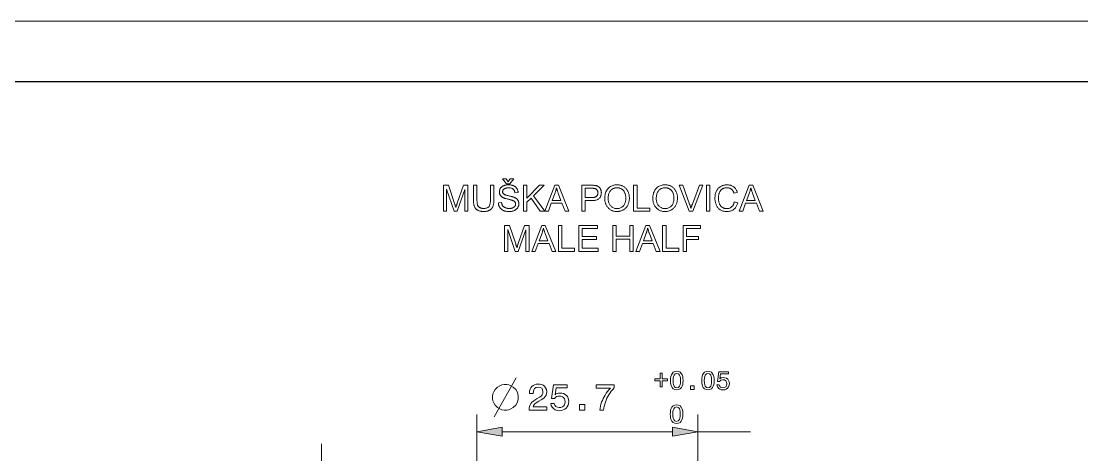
# Model space of a CAD drawing. Extents: x 0 to 594, y 0 to 521.
# Drawn here: x 63 to 186.3, y 369.5 to 419.9 of the extents above; entities that cross this region are included whole.
import ezdxf

# ---------------------------------------------------------------- set-up
doc = ezdxf.new("R2010")
doc.units = 0

msp = doc.modelspace()

# ---------------------------------------------------------------- linework, layer by layer
at = {"color": 7, "lineweight": 13}
msp.add_line((593.82, 419.91), (0, 419.91), dxfattribs=at)
at = {"color": 7, "lineweight": 30}
msp.add_line((586.75, 412.85), (28.28, 412.85), dxfattribs=at)
at = {"color": 7, "lineweight": 13, "ltscale": 0.229788}
for p, q in [((115.92, 365), (115.92, 374.19)), ((141.62, 365), (141.62, 374.19))]:
    msp.add_line(p, q, dxfattribs=at)
at = {"color": 7, "lineweight": 13, "ltscale": 0.494779}
msp.add_line((118.87, 372.19), (138.66, 372.19), dxfattribs=at)
at = {"color": 7, "lineweight": 13, "ltscale": 0.153469}
msp.add_line((141.62, 372.19), (147.76, 372.19), dxfattribs=at)
at = {"color": 7, "lineweight": 13, "ltscale": 0.051139}
msp.add_line((97.88, 368.75), (97.88, 370.8), dxfattribs=at)
at = {"color": 7, "lineweight": 13}
for points in [[(112.04, 397.84), (112.04, 400.84), (112.63, 400.84), (113.34, 398.72), (113.36, 398.66), (113.38, 398.61), (113.4, 398.56), (113.41, 398.51), (113.43, 398.46), (113.44, 398.42), (113.46, 398.38), (113.47, 398.34), (113.48, 398.31), (113.49, 398.28), (113.5, 398.31), (113.51, 398.35), (113.52, 398.39), (113.54, 398.43), (113.55, 398.48), (113.57, 398.53), (113.59, 398.58), (113.61, 398.64), (113.63, 398.69), (113.65, 398.76), (114.37, 400.84), (114.9, 400.84), (114.9, 397.84), (114.52, 397.84), (114.52, 400.35), (113.64, 397.84), (113.29, 397.84), (112.42, 400.4), (112.42, 397.84)], [(117.51, 400.84), (117.91, 400.84), (117.91, 399.11), (117.9, 399.02), (117.9, 398.94), (117.9, 398.86), (117.89, 398.78), (117.88, 398.7), (117.87, 398.63), (117.86, 398.57), (117.84, 398.51), (117.82, 398.45), (117.8, 398.39), (117.78, 398.34), (117.76, 398.29), (117.73, 398.24), (117.69, 398.2), (117.66, 398.15), (117.62, 398.11), (117.58, 398.07), (117.53, 398.03), (117.49, 397.99), (117.43, 397.96), (117.38, 397.93), (117.32, 397.9), (117.26, 397.87), (117.19, 397.85), (117.12, 397.83), (117.05, 397.82), (116.98, 397.81), (116.9, 397.8), (116.82, 397.79), (116.73, 397.79), (116.65, 397.79), (116.57, 397.8), (116.49, 397.81), (116.42, 397.82), (116.35, 397.83), (116.28, 397.85), (116.22, 397.86), (116.16, 397.89), (116.1, 397.91), (116.04, 397.94), (115.99, 397.97), (115.94, 398), (115.9, 398.04), (115.85, 398.08), (115.81, 398.12), (115.78, 398.16), (115.74, 398.21), (115.71, 398.25), (115.68, 398.3), (115.66, 398.36), (115.64, 398.42), (115.62, 398.48), (115.6, 398.54), (115.59, 398.61), (115.57, 398.68), (115.56, 398.76), (115.56, 398.84), (115.55, 398.93), (115.55, 399.02), (115.55, 399.11), (115.55, 400.84), (115.94, 400.84), (115.94, 399.11), (115.94, 399.04), (115.95, 398.96), (115.95, 398.9), (115.95, 398.83), (115.96, 398.77), (115.97, 398.72), (115.98, 398.67), (115.99, 398.62), (116, 398.58), (116.02, 398.54), (116.03, 398.5), (116.05, 398.47), (116.07, 398.43), (116.09, 398.4), (116.11, 398.37), (116.14, 398.34), (116.17, 398.32), (116.2, 398.29), (116.23, 398.27), (116.27, 398.25), (116.3, 398.23), (116.34, 398.22), (116.38, 398.2), (116.42, 398.19), (116.46, 398.18), (116.51, 398.17), (116.55, 398.16), (116.6, 398.15), (116.65, 398.15), (116.7, 398.15), (116.78, 398.15), (116.86, 398.16), (116.94, 398.17), (117.01, 398.18), (117.07, 398.2), (117.13, 398.22), (117.19, 398.25), (117.24, 398.28), (117.28, 398.31), (117.32, 398.35), (117.36, 398.39), (117.39, 398.44), (117.42, 398.5), (117.44, 398.57), (117.46, 398.64), (117.48, 398.72), (117.49, 398.81), (117.5, 398.9), (117.51, 399), (117.51, 399.11)], [(118.43, 398.81), (118.81, 398.84), (118.81, 398.8), (118.82, 398.75), (118.83, 398.71), (118.84, 398.67), (118.85, 398.64), (118.86, 398.6), (118.88, 398.56), (118.89, 398.53), (118.91, 398.5), (118.93, 398.47), (118.95, 398.44), (118.97, 398.42), (119, 398.39), (119.02, 398.36), (119.05, 398.34), (119.08, 398.32), (119.12, 398.3), (119.15, 398.28), (119.19, 398.26), (119.23, 398.24), (119.27, 398.22), (119.32, 398.21), (119.36, 398.19), (119.4, 398.18), (119.45, 398.17), (119.5, 398.16), (119.54, 398.16), (119.59, 398.15), (119.64, 398.15), (119.69, 398.15), (119.74, 398.15), (119.78, 398.15), (119.82, 398.15), (119.87, 398.16), (119.91, 398.17), (119.95, 398.17), (119.98, 398.18), (120.02, 398.19), (120.06, 398.2), (120.09, 398.22), (120.13, 398.23), (120.16, 398.25), (120.19, 398.26), (120.22, 398.28), (120.24, 398.3), (120.27, 398.32), (120.29, 398.34), (120.31, 398.36), (120.33, 398.38), (120.35, 398.4), (120.37, 398.43), (120.38, 398.45), (120.4, 398.47), (120.41, 398.5), (120.42, 398.52), (120.42, 398.55), (120.43, 398.58), (120.43, 398.6), (120.44, 398.63), (120.44, 398.66), (120.44, 398.69), (120.43, 398.71), (120.43, 398.74), (120.42, 398.77), (120.42, 398.79), (120.41, 398.81), (120.4, 398.84), (120.38, 398.86), (120.37, 398.88), (120.35, 398.9), (120.34, 398.93), (120.32, 398.95), (120.3, 398.97), (120.27, 398.98), (120.25, 399), (120.22, 399.02), (120.19, 399.04), (120.16, 399.05), (120.12, 399.07), (120.08, 399.08), (120.06, 399.09), (120.02, 399.1), (119.99, 399.11), (119.94, 399.13), (119.89, 399.14), (119.83, 399.16), (119.77, 399.17), (119.7, 399.19), (119.63, 399.21), (119.55, 399.23), (119.47, 399.25), (119.4, 399.27), (119.32, 399.29), (119.26, 399.31), (119.2, 399.32), (119.14, 399.34), (119.09, 399.36), (119.05, 399.38), (119.01, 399.4), (118.97, 399.42), (118.93, 399.44), (118.89, 399.46), (118.85, 399.49), (118.82, 399.51), (118.78, 399.54), (118.75, 399.57), (118.72, 399.6), (118.7, 399.63), (118.67, 399.66), (118.65, 399.69), (118.63, 399.73), (118.61, 399.76), (118.6, 399.8), (118.58, 399.83), (118.57, 399.87), (118.56, 399.91), (118.56, 399.95), (118.55, 399.99), (118.55, 400.03), (118.55, 400.07), (118.55, 400.11), (118.55, 400.16), (118.56, 400.2), (118.57, 400.25), (118.58, 400.29), (118.59, 400.33), (118.61, 400.37), (118.63, 400.41), (118.65, 400.45), (118.67, 400.49), (118.7, 400.53), (118.73, 400.57), (118.76, 400.6), (118.8, 400.64), (118.83, 400.67), (118.87, 400.7), (118.91, 400.72), (118.96, 400.75), (119, 400.77), (119.05, 400.79), (119.1, 400.81), (119.15, 400.83), (119.2, 400.84), (119.26, 400.86), (119.31, 400.87), (119.37, 400.88), (119.43, 400.89), (119.48, 400.89), (119.54, 400.89), (119.6, 400.9), (119.67, 400.89), (119.73, 400.89), (119.79, 400.89), (119.86, 400.88), (119.92, 400.87), (119.97, 400.86), (120.03, 400.84), (120.09, 400.83), (120.14, 400.81), (120.19, 400.79), (120.24, 400.77), (120.29, 400.74), (120.33, 400.71), (120.38, 400.69), (120.42, 400.65), (120.45, 400.62), (120.49, 400.59), (120.52, 400.55), (120.55, 400.51), (120.58, 400.47), (120.61, 400.43), (120.63, 400.39), (120.65, 400.34), (120.67, 400.3), (120.69, 400.25), (120.7, 400.2), (120.71, 400.15), (120.72, 400.1), (120.73, 400.05), (120.73, 400), (120.35, 399.97), (120.34, 400.03), (120.33, 400.08), (120.32, 400.13), (120.3, 400.18), (120.28, 400.22), (120.26, 400.26), (120.23, 400.3), (120.21, 400.34), (120.17, 400.37), (120.14, 400.4), (120.1, 400.43), (120.06, 400.45), (120.02, 400.47), (119.97, 400.49), (119.92, 400.51), (119.87, 400.52), (119.81, 400.53), (119.75, 400.54), (119.69, 400.54), (119.62, 400.55), (119.55, 400.54), (119.48, 400.54), (119.42, 400.53), (119.36, 400.52), (119.31, 400.51), (119.26, 400.5), (119.21, 400.48), (119.17, 400.46), (119.13, 400.44), (119.09, 400.41), (119.06, 400.39), (119.03, 400.36), (119.01, 400.33), (118.99, 400.3), (118.97, 400.27), (118.95, 400.24), (118.94, 400.2), (118.94, 400.17), (118.93, 400.13), (118.93, 400.09), (118.93, 400.06), (118.93, 400.03), (118.94, 400), (118.95, 399.97), (118.96, 399.95), (118.97, 399.92), (118.99, 399.9), (119, 399.87), (119.02, 399.85), (119.05, 399.83), (119.07, 399.81), (119.11, 399.79), (119.15, 399.77), (119.2, 399.74), (119.25, 399.72), (119.32, 399.7), (119.39, 399.68), (119.46, 399.66), (119.55, 399.64), (119.64, 399.62), (119.74, 399.59), (119.83, 399.57), (119.91, 399.55), (119.98, 399.53), (120.05, 399.51), (120.12, 399.49), (120.17, 399.48), (120.22, 399.46), (120.27, 399.44), (120.31, 399.42), (120.36, 399.4), (120.41, 399.37), (120.45, 399.35), (120.5, 399.32), (120.54, 399.29), (120.57, 399.26), (120.61, 399.22), (120.64, 399.19), (120.67, 399.15), (120.69, 399.12), (120.72, 399.08), (120.74, 399.04), (120.76, 399), (120.77, 398.96), (120.79, 398.92), (120.8, 398.88), (120.81, 398.83), (120.81, 398.79), (120.82, 398.74), (120.82, 398.69), (120.82, 398.64), (120.81, 398.6), (120.81, 398.55), (120.8, 398.5), (120.79, 398.46), (120.77, 398.41), (120.75, 398.37), (120.73, 398.33), (120.71, 398.28), (120.68, 398.24), (120.65, 398.2), (120.62, 398.16), (120.59, 398.12), (120.55, 398.09), (120.52, 398.05), (120.47, 398.02), (120.43, 397.99), (120.39, 397.96), (120.34, 397.93), (120.29, 397.91), (120.24, 397.89), (120.18, 397.87), (120.13, 397.85), (120.07, 397.84), (120.02, 397.82), (119.96, 397.81), (119.9, 397.8), (119.84, 397.8), (119.77, 397.79), (119.71, 397.79), (119.63, 397.79), (119.55, 397.8), (119.48, 397.8), (119.41, 397.81), (119.34, 397.82), (119.27, 397.84), (119.2, 397.85), (119.14, 397.87), (119.08, 397.89), (119.03, 397.91), (118.97, 397.94), (118.92, 397.96), (118.87, 397.99), (118.83, 398.03), (118.78, 398.06), (118.74, 398.1), (118.7, 398.14), (118.66, 398.18), (118.63, 398.22), (118.6, 398.27), (118.57, 398.32), (118.54, 398.37), (118.52, 398.42), (118.49, 398.47), (118.48, 398.52), (118.46, 398.58), (118.45, 398.63), (118.44, 398.69), (118.43, 398.75)], [(119.58, 401.24), (119.81, 401.59), (120.23, 401.59), (119.77, 401.02), (119.37, 401.02), (118.93, 401.59), (119.35, 401.59)], [(121.35, 397.84), (121.35, 400.84), (121.74, 400.84), (121.74, 399.36), (123.23, 400.84), (123.77, 400.84), (122.51, 399.63), (123.83, 397.84), (123.3, 397.84), (122.23, 399.36), (121.74, 398.88), (121.74, 397.84)], [(123.83, 397.84), (124.98, 400.84), (125.41, 400.84), (126.64, 397.84), (126.18, 397.84), (125.83, 398.75), (124.58, 398.75), (124.25, 397.84)], [(128.12, 397.84), (128.12, 400.84), (129.25, 400.84), (129.31, 400.84), (129.36, 400.84), (129.41, 400.84), (129.46, 400.84), (129.51, 400.84), (129.56, 400.83), (129.6, 400.83), (129.64, 400.83), (129.67, 400.82), (129.7, 400.82), (129.75, 400.81), (129.79, 400.8), (129.83, 400.79), (129.87, 400.78), (129.91, 400.76), (129.94, 400.75), (129.98, 400.73), (130.01, 400.71), (130.04, 400.7), (130.08, 400.68), (130.1, 400.65), (130.13, 400.63), (130.16, 400.61), (130.19, 400.58), (130.21, 400.55), (130.23, 400.52), (130.26, 400.49), (130.28, 400.46), (130.3, 400.42), (130.32, 400.39), (130.33, 400.35), (130.35, 400.31), (130.36, 400.27), (130.37, 400.23), (130.38, 400.19), (130.39, 400.15), (130.4, 400.11), (130.4, 400.06), (130.41, 400.02), (130.41, 399.98), (130.4, 399.9), (130.4, 399.83), (130.38, 399.76), (130.37, 399.69), (130.35, 399.62), (130.32, 399.56), (130.29, 399.5), (130.25, 399.44), (130.21, 399.38), (130.16, 399.33), (130.11, 399.28), (130.05, 399.23), (129.98, 399.19), (129.91, 399.16), (129.82, 399.13), (129.73, 399.11), (129.63, 399.09), (129.52, 399.07), (129.41, 399.07), (129.28, 399.06), (128.51, 399.06), (128.51, 397.84)], [(130.79, 399.31), (130.8, 399.45), (130.81, 399.59), (130.83, 399.72), (130.86, 399.85), (130.89, 399.97), (130.94, 400.08), (130.99, 400.19), (131.05, 400.29), (131.12, 400.39), (131.19, 400.47), (131.28, 400.55), (131.36, 400.63), (131.45, 400.69), (131.55, 400.74), (131.65, 400.79), (131.76, 400.83), (131.87, 400.86), (131.98, 400.88), (132.1, 400.89), (132.23, 400.9), (132.31, 400.9), (132.39, 400.89), (132.47, 400.88), (132.55, 400.87), (132.62, 400.85), (132.7, 400.83), (132.77, 400.8), (132.84, 400.77), (132.91, 400.74), (132.98, 400.7), (133.04, 400.66), (133.1, 400.61), (133.16, 400.57), (133.22, 400.51), (133.27, 400.46), (133.32, 400.4), (133.37, 400.34), (133.41, 400.28), (133.45, 400.21), (133.49, 400.15), (133.52, 400.07), (133.55, 400), (133.57, 399.92), (133.6, 399.85), (133.62, 399.77), (133.63, 399.68), (133.64, 399.6), (133.65, 399.52), (133.66, 399.43), (133.66, 399.34), (133.66, 399.25), (133.65, 399.16), (133.64, 399.07), (133.63, 398.99), (133.61, 398.91), (133.59, 398.83), (133.57, 398.75), (133.54, 398.67), (133.51, 398.6), (133.48, 398.52), (133.44, 398.45), (133.4, 398.39), (133.35, 398.32), (133.3, 398.26), (133.25, 398.21), (133.2, 398.15), (133.14, 398.1), (133.08, 398.06), (133.02, 398.02), (132.95, 397.98), (132.89, 397.94), (132.82, 397.91), (132.75, 397.88), (132.68, 397.86), (132.6, 397.84), (132.53, 397.82), (132.46, 397.81), (132.38, 397.8), (132.3, 397.79), (132.23, 397.79), (132.14, 397.79), (132.06, 397.8), (131.98, 397.81), (131.9, 397.83), (131.82, 397.84), (131.75, 397.87), (131.68, 397.89), (131.61, 397.92), (131.54, 397.96), (131.47, 398), (131.4, 398.04), (131.34, 398.09), (131.28, 398.13), (131.23, 398.18), (131.18, 398.24), (131.13, 398.3), (131.08, 398.36), (131.04, 398.42), (131, 398.49), (130.96, 398.56), (130.93, 398.63), (130.9, 398.7), (130.88, 398.77), (130.85, 398.85), (130.83, 398.92), (130.82, 399), (130.81, 399.07), (130.8, 399.15), (130.79, 399.23)], [(134.16, 397.84), (134.16, 400.84), (134.55, 400.84), (134.55, 398.2), (136.03, 398.2), (136.03, 397.84)], [(136.38, 399.31), (136.39, 399.45), (136.4, 399.59), (136.42, 399.72), (136.45, 399.85), (136.48, 399.97), (136.53, 400.08), (136.58, 400.19), (136.64, 400.29), (136.71, 400.39), (136.78, 400.47), (136.87, 400.55), (136.95, 400.63), (137.04, 400.69), (137.14, 400.74), (137.24, 400.79), (137.35, 400.83), (137.46, 400.86), (137.57, 400.88), (137.69, 400.89), (137.82, 400.9), (137.9, 400.9), (137.98, 400.89), (138.06, 400.88), (138.14, 400.87), (138.21, 400.85), (138.29, 400.83), (138.36, 400.8), (138.43, 400.77), (138.5, 400.74), (138.57, 400.7), (138.63, 400.66), (138.69, 400.61), (138.75, 400.57), (138.81, 400.51), (138.86, 400.46), (138.91, 400.4), (138.96, 400.34), (139, 400.28), (139.04, 400.21), (139.08, 400.15), (139.11, 400.07), (139.14, 400), (139.17, 399.92), (139.19, 399.85), (139.21, 399.77), (139.22, 399.68), (139.24, 399.6), (139.24, 399.52), (139.25, 399.43), (139.25, 399.34), (139.25, 399.25), (139.24, 399.16), (139.23, 399.07), (139.22, 398.99), (139.21, 398.91), (139.18, 398.83), (139.16, 398.75), (139.13, 398.67), (139.1, 398.6), (139.07, 398.52), (139.03, 398.45), (138.99, 398.39), (138.94, 398.32), (138.9, 398.26), (138.84, 398.21), (138.79, 398.15), (138.73, 398.1), (138.67, 398.06), (138.61, 398.02), (138.55, 397.98), (138.48, 397.94), (138.41, 397.91), (138.34, 397.88), (138.27, 397.86), (138.19, 397.84), (138.12, 397.82), (138.05, 397.81), (137.97, 397.8), (137.89, 397.79), (137.82, 397.79), (137.73, 397.79), (137.65, 397.8), (137.57, 397.81), (137.49, 397.83), (137.42, 397.84), (137.34, 397.87), (137.27, 397.89), (137.2, 397.92), (137.13, 397.96), (137.06, 398), (136.99, 398.04), (136.93, 398.09), (136.87, 398.13), (136.82, 398.18), (136.77, 398.24), (136.72, 398.3), (136.67, 398.36), (136.63, 398.42), (136.59, 398.49), (136.55, 398.56), (136.52, 398.63), (136.49, 398.7), (136.47, 398.77), (136.44, 398.85), (136.43, 398.92), (136.41, 399), (136.4, 399.07), (136.39, 399.15), (136.38, 399.23)], [(140.62, 397.84), (139.46, 400.84), (139.89, 400.84), (140.67, 398.66), (140.69, 398.61), (140.7, 398.56), (140.72, 398.51), (140.74, 398.46), (140.75, 398.41), (140.77, 398.36), (140.78, 398.31), (140.8, 398.27), (140.81, 398.22), (140.82, 398.17), (140.84, 398.22), (140.85, 398.27), (140.87, 398.32), (140.88, 398.37), (140.9, 398.42), (140.92, 398.47), (140.93, 398.52), (140.95, 398.57), (140.97, 398.62), (140.99, 398.66), (141.8, 400.84), (142.2, 400.84), (141.03, 397.84)], [(142.63, 397.84), (142.63, 400.84), (143.02, 400.84), (143.02, 397.84)], [(145.86, 398.9), (146.26, 398.8), (146.23, 398.7), (146.2, 398.61), (146.17, 398.52), (146.13, 398.44), (146.09, 398.36), (146.04, 398.29), (145.99, 398.22), (145.93, 398.16), (145.87, 398.1), (145.81, 398.05), (145.74, 398), (145.68, 397.96), (145.6, 397.92), (145.53, 397.89), (145.45, 397.86), (145.37, 397.83), (145.29, 397.82), (145.2, 397.8), (145.11, 397.8), (145.02, 397.79), (144.92, 397.79), (144.83, 397.8), (144.74, 397.81), (144.66, 397.82), (144.58, 397.84), (144.5, 397.86), (144.43, 397.89), (144.36, 397.92), (144.29, 397.95), (144.23, 397.99), (144.17, 398.03), (144.11, 398.08), (144.06, 398.12), (144.01, 398.18), (143.96, 398.23), (143.92, 398.29), (143.87, 398.35), (143.84, 398.42), (143.8, 398.49), (143.77, 398.56), (143.74, 398.64), (143.71, 398.71), (143.69, 398.79), (143.66, 398.87), (143.65, 398.95), (143.63, 399.03), (143.62, 399.11), (143.61, 399.2), (143.61, 399.28), (143.61, 399.37), (143.61, 399.46), (143.62, 399.55), (143.62, 399.64), (143.64, 399.72), (143.65, 399.81), (143.67, 399.89), (143.7, 399.96), (143.72, 400.04), (143.75, 400.11), (143.79, 400.18), (143.82, 400.25), (143.86, 400.32), (143.91, 400.38), (143.95, 400.44), (144, 400.49), (144.06, 400.54), (144.11, 400.59), (144.17, 400.63), (144.23, 400.68), (144.3, 400.71), (144.36, 400.75), (144.43, 400.78), (144.5, 400.81), (144.57, 400.83), (144.64, 400.85), (144.72, 400.87), (144.79, 400.88), (144.87, 400.89), (144.95, 400.89), (145.02, 400.9), (145.11, 400.89), (145.2, 400.89), (145.28, 400.87), (145.36, 400.86), (145.44, 400.84), (145.51, 400.81), (145.58, 400.78), (145.65, 400.75), (145.72, 400.71), (145.78, 400.67), (145.84, 400.62), (145.9, 400.57), (145.95, 400.51), (146, 400.45), (146.04, 400.39), (146.08, 400.32), (146.12, 400.25), (146.15, 400.18), (146.18, 400.1), (146.21, 400.02), (145.82, 399.93), (145.8, 399.99), (145.77, 400.05), (145.75, 400.11), (145.72, 400.16), (145.69, 400.21), (145.66, 400.26), (145.63, 400.3), (145.59, 400.34), (145.55, 400.37), (145.52, 400.41), (145.47, 400.43), (145.43, 400.46), (145.39, 400.48), (145.34, 400.5), (145.29, 400.52), (145.24, 400.53), (145.19, 400.54), (145.13, 400.55), (145.07, 400.55), (145.02, 400.56), (144.95, 400.55), (144.88, 400.55), (144.82, 400.54), (144.76, 400.53), (144.7, 400.51), (144.64, 400.5), (144.59, 400.47), (144.54, 400.45), (144.49, 400.42), (144.44, 400.39), (144.39, 400.36), (144.35, 400.32), (144.31, 400.28), (144.27, 400.24), (144.24, 400.2), (144.21, 400.15), (144.18, 400.1), (144.15, 400.05), (144.13, 400), (144.11, 399.94), (144.09, 399.89), (144.08, 399.83), (144.06, 399.78), (144.05, 399.72), (144.04, 399.66), (144.03, 399.6), (144.03, 399.54), (144.02, 399.49), (144.02, 399.43), (144.02, 399.37), (144.02, 399.29), (144.02, 399.22), (144.03, 399.15), (144.04, 399.08), (144.05, 399.01), (144.06, 398.94), (144.07, 398.88), (144.09, 398.82), (144.11, 398.76), (144.13, 398.7), (144.15, 398.64), (144.18, 398.59), (144.21, 398.54), (144.24, 398.5), (144.27, 398.45), (144.31, 398.41), (144.35, 398.37), (144.39, 398.34), (144.43, 398.3), (144.48, 398.27), (144.52, 398.25), (144.57, 398.22), (144.62, 398.2), (144.67, 398.18), (144.72, 398.17), (144.77, 398.16), (144.82, 398.15), (144.88, 398.14), (144.93, 398.13), (144.99, 398.13), (145.05, 398.13), (145.11, 398.14), (145.18, 398.15), (145.24, 398.16), (145.29, 398.18), (145.35, 398.2), (145.4, 398.23), (145.45, 398.26), (145.5, 398.29), (145.55, 398.32), (145.59, 398.37), (145.64, 398.41), (145.68, 398.46), (145.71, 398.51), (145.74, 398.56), (145.77, 398.62), (145.8, 398.69), (145.82, 398.75), (145.85, 398.82)], [(146.42, 397.84), (147.57, 400.84), (148, 400.84), (149.23, 397.84), (148.78, 397.84), (148.43, 398.75), (147.17, 398.75), (146.84, 397.84)], [(124.69, 399.08), (125.71, 399.08), (125.4, 399.91), (125.37, 399.98), (125.34, 400.05), (125.32, 400.12), (125.29, 400.19), (125.27, 400.25), (125.25, 400.31), (125.23, 400.37), (125.22, 400.43), (125.2, 400.48), (125.18, 400.53), (125.17, 400.47), (125.16, 400.41), (125.15, 400.36), (125.13, 400.3), (125.12, 400.24), (125.1, 400.18), (125.08, 400.13), (125.06, 400.07), (125.04, 400.01), (125.02, 399.96)], [(128.51, 399.42), (129.29, 399.42), (129.36, 399.42), (129.43, 399.42), (129.5, 399.43), (129.56, 399.44), (129.62, 399.45), (129.67, 399.47), (129.72, 399.49), (129.76, 399.51), (129.8, 399.53), (129.84, 399.56), (129.87, 399.59), (129.89, 399.62), (129.92, 399.66), (129.94, 399.69), (129.96, 399.73), (129.97, 399.77), (129.98, 399.82), (129.99, 399.86), (130, 399.91), (130, 399.96), (130, 400), (129.99, 400.04), (129.99, 400.07), (129.98, 400.11), (129.97, 400.14), (129.96, 400.17), (129.95, 400.2), (129.94, 400.23), (129.92, 400.26), (129.9, 400.29), (129.88, 400.31), (129.86, 400.34), (129.84, 400.36), (129.82, 400.38), (129.79, 400.4), (129.77, 400.41), (129.74, 400.43), (129.71, 400.44), (129.68, 400.45), (129.65, 400.46), (129.63, 400.47), (129.6, 400.47), (129.58, 400.48), (129.54, 400.48), (129.51, 400.48), (129.47, 400.49), (129.43, 400.49), (129.38, 400.49), (129.33, 400.49), (129.28, 400.49), (128.51, 400.49)], [(131.2, 399.3), (131.2, 399.19), (131.21, 399.09), (131.23, 398.99), (131.25, 398.9), (131.27, 398.81), (131.31, 398.73), (131.34, 398.65), (131.39, 398.58), (131.44, 398.51), (131.49, 398.44), (131.55, 398.39), (131.61, 398.33), (131.68, 398.29), (131.75, 398.24), (131.82, 398.21), (131.9, 398.18), (131.97, 398.16), (132.05, 398.14), (132.14, 398.14), (132.22, 398.13), (132.31, 398.14), (132.4, 398.15), (132.48, 398.16), (132.56, 398.18), (132.63, 398.21), (132.7, 398.25), (132.77, 398.29), (132.84, 398.33), (132.9, 398.39), (132.96, 398.45), (133.02, 398.51), (133.07, 398.58), (133.11, 398.66), (133.15, 398.74), (133.18, 398.83), (133.2, 398.92), (133.23, 399.02), (133.24, 399.12), (133.25, 399.23), (133.25, 399.34), (133.25, 399.41), (133.25, 399.48), (133.24, 399.55), (133.23, 399.62), (133.22, 399.68), (133.21, 399.75), (133.19, 399.81), (133.17, 399.87), (133.15, 399.93), (133.13, 399.98), (133.1, 400.03), (133.07, 400.09), (133.04, 400.13), (133.01, 400.18), (132.97, 400.22), (132.94, 400.26), (132.9, 400.3), (132.86, 400.34), (132.81, 400.37), (132.77, 400.4), (132.72, 400.43), (132.67, 400.46), (132.62, 400.48), (132.57, 400.5), (132.51, 400.52), (132.46, 400.53), (132.4, 400.54), (132.35, 400.55), (132.29, 400.55), (132.23, 400.56), (132.15, 400.55), (132.07, 400.54), (131.99, 400.53), (131.91, 400.51), (131.84, 400.48), (131.77, 400.45), (131.7, 400.41), (131.63, 400.37), (131.57, 400.32), (131.5, 400.27), (131.45, 400.2), (131.4, 400.13), (131.35, 400.06), (131.31, 399.97), (131.28, 399.88), (131.25, 399.78), (131.23, 399.67), (131.21, 399.55), (131.2, 399.43)], [(136.79, 399.3), (136.79, 399.19), (136.8, 399.09), (136.82, 398.99), (136.84, 398.9), (136.86, 398.81), (136.9, 398.73), (136.93, 398.65), (136.98, 398.58), (137.03, 398.51), (137.08, 398.44), (137.14, 398.39), (137.21, 398.33), (137.27, 398.29), (137.34, 398.24), (137.41, 398.21), (137.49, 398.18), (137.56, 398.16), (137.64, 398.14), (137.73, 398.14), (137.81, 398.13), (137.9, 398.14), (137.99, 398.15), (138.07, 398.16), (138.15, 398.18), (138.22, 398.21), (138.3, 398.25), (138.36, 398.29), (138.43, 398.33), (138.49, 398.39), (138.55, 398.45), (138.61, 398.51), (138.66, 398.58), (138.7, 398.66), (138.74, 398.74), (138.77, 398.83), (138.8, 398.92), (138.82, 399.02), (138.83, 399.12), (138.84, 399.23), (138.84, 399.34), (138.84, 399.41), (138.84, 399.48), (138.83, 399.55), (138.82, 399.62), (138.81, 399.68), (138.8, 399.75), (138.78, 399.81), (138.76, 399.87), (138.74, 399.93), (138.72, 399.98), (138.69, 400.03), (138.66, 400.09), (138.63, 400.13), (138.6, 400.18), (138.57, 400.22), (138.53, 400.26), (138.49, 400.3), (138.45, 400.34), (138.4, 400.37), (138.36, 400.4), (138.31, 400.43), (138.26, 400.46), (138.21, 400.48), (138.16, 400.5), (138.1, 400.52), (138.05, 400.53), (137.99, 400.54), (137.94, 400.55), (137.88, 400.55), (137.82, 400.56), (137.74, 400.55), (137.66, 400.54), (137.58, 400.53), (137.5, 400.51), (137.43, 400.48), (137.36, 400.45), (137.29, 400.41), (137.22, 400.37), (137.16, 400.32), (137.1, 400.27), (137.04, 400.2), (136.99, 400.13), (136.94, 400.06), (136.9, 399.97), (136.87, 399.88), (136.84, 399.78), (136.82, 399.67), (136.8, 399.55), (136.79, 399.43)], [(147.29, 399.08), (148.3, 399.08), (147.99, 399.91), (147.96, 399.98), (147.93, 400.05), (147.91, 400.12), (147.89, 400.19), (147.86, 400.25), (147.84, 400.31), (147.82, 400.37), (147.81, 400.43), (147.79, 400.48), (147.78, 400.53), (147.76, 400.47), (147.75, 400.41), (147.74, 400.36), (147.72, 400.3), (147.71, 400.24), (147.69, 400.18), (147.67, 400.13), (147.65, 400.07), (147.64, 400.01), (147.61, 399.96)], [(119.14, 393.16), (119.14, 396.16), (119.74, 396.16), (120.45, 394.04), (120.47, 393.98), (120.48, 393.92), (120.5, 393.87), (120.52, 393.82), (120.53, 393.78), (120.55, 393.74), (120.56, 393.7), (120.57, 393.66), (120.58, 393.62), (120.59, 393.59), (120.6, 393.63), (120.61, 393.67), (120.63, 393.71), (120.64, 393.75), (120.66, 393.8), (120.67, 393.85), (120.69, 393.9), (120.71, 393.95), (120.73, 394.01), (120.75, 394.07), (121.47, 396.16), (122, 396.16), (122, 393.16), (121.62, 393.16), (121.62, 395.67), (120.75, 393.16), (120.39, 393.16), (119.52, 395.72), (119.52, 393.16)], [(122.31, 393.16), (123.47, 396.16), (123.89, 396.16), (125.12, 393.16), (124.67, 393.16), (124.32, 394.07), (123.06, 394.07), (122.73, 393.16)], [(123.18, 394.39), (124.2, 394.39), (123.88, 395.22), (123.85, 395.3), (123.83, 395.37), (123.8, 395.44), (123.78, 395.51), (123.76, 395.57), (123.74, 395.63), (123.72, 395.69), (123.7, 395.74), (123.68, 395.8), (123.67, 395.85), (123.66, 395.79), (123.65, 395.73), (123.63, 395.67), (123.62, 395.62), (123.6, 395.56), (123.58, 395.5), (123.57, 395.44), (123.55, 395.39), (123.53, 395.33), (123.51, 395.27)], [(125.42, 393.16), (125.42, 396.16), (125.82, 396.16), (125.82, 393.52), (127.3, 393.52), (127.3, 393.16)], [(127.78, 393.16), (127.78, 396.16), (129.95, 396.16), (129.95, 395.81), (128.17, 395.81), (128.17, 394.89), (129.83, 394.89), (129.83, 394.54), (128.17, 394.54), (128.17, 393.52), (130.02, 393.52), (130.02, 393.16)], [(131.74, 393.16), (131.74, 396.16), (132.14, 396.16), (132.14, 394.93), (133.7, 394.93), (133.7, 396.16), (134.09, 396.16), (134.09, 393.16), (133.7, 393.16), (133.7, 394.58), (132.14, 394.58), (132.14, 393.16)], [(134.43, 393.16), (135.58, 396.16), (136.01, 396.16), (137.23, 393.16), (136.78, 393.16), (136.43, 394.07), (135.18, 394.07), (134.85, 393.16)], [(135.29, 394.39), (136.31, 394.39), (136, 395.22), (135.97, 395.3), (135.94, 395.37), (135.92, 395.44), (135.89, 395.51), (135.87, 395.57), (135.85, 395.63), (135.83, 395.69), (135.81, 395.74), (135.8, 395.8), (135.78, 395.85), (135.77, 395.79), (135.76, 395.73), (135.74, 395.67), (135.73, 395.62), (135.71, 395.56), (135.7, 395.5), (135.68, 395.44), (135.66, 395.39), (135.64, 395.33), (135.62, 395.27)], [(137.53, 393.16), (137.53, 396.16), (137.93, 396.16), (137.93, 393.52), (139.41, 393.52), (139.41, 393.16)], [(139.9, 393.16), (139.9, 396.16), (141.93, 396.16), (141.93, 395.81), (140.3, 395.81), (140.3, 394.88), (141.71, 394.88), (141.71, 394.52), (140.3, 394.52), (140.3, 393.16)], [(137.23, 379), (137.47, 379), (137.47, 378.34), (138.08, 378.34), (138.08, 378.09), (137.47, 378.09), (137.47, 377.42), (137.23, 377.42), (137.23, 378.09), (136.62, 378.09), (136.62, 378.34), (137.23, 378.34)], [(138.44, 378.14), (138.46, 378.38), (138.49, 378.6), (138.55, 378.79), (138.63, 378.94), (138.77, 379.1), (138.96, 379.19), (139.18, 379.22), (139.4, 379.19), (139.58, 379.1), (139.72, 378.94), (139.8, 378.79), (139.86, 378.6), (139.89, 378.39), (139.91, 378.14), (139.89, 377.89), (139.86, 377.67), (139.8, 377.48), (139.72, 377.33), (139.58, 377.18), (139.4, 377.09), (139.18, 377.06), (138.96, 377.09), (138.77, 377.18), (138.63, 377.33), (138.55, 377.48), (138.49, 377.67), (138.46, 377.89)], [(138.75, 378.14), (138.76, 377.87), (138.79, 377.66), (138.85, 377.5), (138.99, 377.35), (139.18, 377.3), (139.37, 377.35), (139.5, 377.5), (139.56, 377.66), (139.59, 377.87), (139.6, 378.14), (139.59, 378.4), (139.56, 378.62), (139.5, 378.78), (139.37, 378.92), (139.18, 378.97), (138.99, 378.92), (138.85, 378.77), (138.79, 378.61), (138.76, 378.4)], [(142.07, 378.14), (142.08, 378.38), (142.11, 378.6), (142.17, 378.79), (142.25, 378.94), (142.4, 379.1), (142.58, 379.19), (142.8, 379.22), (143.02, 379.19), (143.2, 379.1), (143.34, 378.94), (143.42, 378.79), (143.48, 378.6), (143.52, 378.39), (143.53, 378.14), (143.52, 377.89), (143.48, 377.67), (143.42, 377.48), (143.34, 377.33), (143.2, 377.18), (143.02, 377.09), (142.8, 377.06), (142.58, 377.09), (142.4, 377.18), (142.25, 377.33), (142.17, 377.48), (142.11, 377.67), (142.08, 377.89)], [(142.37, 378.14), (142.38, 377.87), (142.42, 377.66), (142.47, 377.5), (142.61, 377.35), (142.8, 377.3), (142.99, 377.35), (143.12, 377.5), (143.18, 377.66), (143.21, 377.87), (143.22, 378.14), (143.21, 378.4), (143.18, 378.62), (143.12, 378.78), (142.99, 378.92), (142.8, 378.97), (142.61, 378.92), (142.47, 378.77), (142.42, 378.61), (142.38, 378.4)], [(143.83, 377.65), (144.11, 377.65), (144.15, 377.51), (144.24, 377.39), (144.37, 377.32), (144.52, 377.3), (144.71, 377.33), (144.86, 377.43), (144.96, 377.58), (144.99, 377.77), (144.96, 377.97), (144.86, 378.12), (144.71, 378.21), (144.52, 378.24), (144.3, 378.19), (144.13, 378.05), (143.89, 378.05), (144.05, 379.16), (145.17, 379.16), (145.17, 378.91), (144.25, 378.91), (144.17, 378.35), (144.35, 378.45), (144.57, 378.49), (144.77, 378.47), (144.95, 378.4), (145.09, 378.3), (145.2, 378.16), (145.27, 377.99), (145.29, 377.8), (145.27, 377.59), (145.2, 377.41), (145.08, 377.26), (144.93, 377.15), (144.75, 377.08), (144.54, 377.06), (144.35, 377.08), (144.19, 377.13), (144.05, 377.22), (143.9, 377.41)], [(119.4, 377.69), (119.1, 377.69), (118.85, 377.64), (118.6, 377.54), (118.35, 377.39), (118.05, 377.09), (117.9, 376.84), (117.8, 376.59), (117.75, 376.34), (117.75, 376.04), (117.8, 375.79), (117.9, 375.54), (118.05, 375.29), (118.35, 374.99), (118.6, 374.84), (118.85, 374.74), (119.1, 374.69), (119.4, 374.69), (119.65, 374.74), (119.9, 374.84), (120.15, 374.99), (120.45, 375.29), (120.6, 375.54), (120.7, 375.79), (120.75, 376.04), (120.75, 376.34), (120.7, 376.59), (120.6, 376.84), (120.45, 377.09), (120.15, 377.39), (119.9, 377.54), (119.65, 377.64)], [(122, 374.69), (122, 374.7), (122.01, 374.92), (122.05, 375.12), (122.12, 375.3), (122.21, 375.46), (122.33, 375.61), (122.5, 375.76), (122.71, 375.91), (122.96, 376.06), (123.2, 376.2), (123.39, 376.33), (123.52, 376.48), (123.6, 376.65), (123.62, 376.85), (123.58, 377.06), (123.47, 377.24), (123.28, 377.35), (123.05, 377.38), (122.82, 377.34), (122.64, 377.2), (122.56, 377.05), (122.51, 376.88), (122.49, 376.68), (122.49, 376.64), (122.06, 376.64), (122.06, 376.71), (122.07, 376.93), (122.12, 377.13), (122.21, 377.3), (122.33, 377.45), (122.48, 377.58), (122.65, 377.66), (122.84, 377.71), (123.06, 377.73), (123.27, 377.72), (123.47, 377.67), (123.63, 377.59), (123.78, 377.48), (123.93, 377.3), (124.03, 377.09), (124.06, 376.84), (124.04, 376.64), (123.98, 376.46), (123.89, 376.29), (123.77, 376.15), (123.6, 376.01), (123.4, 375.89), (123.15, 375.76), (122.95, 375.64), (122.78, 375.53), (122.66, 375.42), (122.53, 375.26), (122.46, 375.08), (124.06, 375.08), (124.06, 374.69)], [(124.54, 375.49), (124.93, 375.49), (124.99, 375.28), (125.12, 375.12), (125.3, 375.03), (125.52, 374.99), (125.71, 375.01), (125.87, 375.07), (126.01, 375.18), (126.11, 375.31), (126.17, 375.48), (126.19, 375.66), (126.17, 375.86), (126.11, 376.02), (126.01, 376.16), (125.87, 376.26), (125.71, 376.32), (125.52, 376.34), (125.36, 376.32), (125.21, 376.27), (125.07, 376.18), (124.96, 376.06), (124.62, 376.06), (124.85, 377.64), (126.45, 377.64), (126.45, 377.3), (125.14, 377.3), (125.02, 376.49), (125.13, 376.58), (125.27, 376.64), (125.43, 376.67), (125.59, 376.69), (125.81, 376.67), (126.01, 376.62), (126.19, 376.53), (126.34, 376.41), (126.46, 376.27), (126.55, 376.1), (126.6, 375.91), (126.62, 375.7), (126.6, 375.47), (126.55, 375.27), (126.45, 375.09), (126.32, 374.94), (126.16, 374.81), (125.98, 374.72), (125.78, 374.66), (125.55, 374.64), (125.28, 374.67), (125.05, 374.75), (124.85, 374.88), (124.69, 375.05), (124.58, 375.26)], [(130.21, 374.69), (130.25, 374.93), (130.3, 375.16), (130.36, 375.39), (130.44, 375.62), (130.52, 375.84), (130.62, 376.05), (130.72, 376.26), (130.85, 376.46), (130.98, 376.66), (131.13, 376.86), (131.29, 377.06), (131.46, 377.25), (129.8, 377.25), (129.8, 377.64), (131.88, 377.64), (131.88, 377.29), (131.72, 377.1), (131.56, 376.9), (131.42, 376.7), (131.29, 376.5), (131.17, 376.29), (131.06, 376.08), (130.96, 375.86), (130.88, 375.64), (130.8, 375.41), (130.74, 375.17), (130.69, 374.93), (130.66, 374.69)], [(140.76, 377.09), (140.76, 377.54), (141.18, 377.54), (141.18, 377.09)], [(127.88, 374.69), (127.88, 375.34), (128.49, 375.34), (128.49, 374.69)], [(138.41, 374.24), (138.43, 374.48), (138.46, 374.7), (138.52, 374.89), (138.6, 375.04), (138.74, 375.2), (138.93, 375.29), (139.15, 375.32), (139.37, 375.29), (139.55, 375.2), (139.69, 375.04), (139.77, 374.89), (139.83, 374.7), (139.86, 374.49), (139.87, 374.24), (139.86, 373.99), (139.83, 373.77), (139.77, 373.58), (139.69, 373.43), (139.55, 373.28), (139.37, 373.19), (139.15, 373.16), (138.93, 373.19), (138.74, 373.28), (138.6, 373.43), (138.52, 373.58), (138.46, 373.77), (138.43, 373.99)], [(138.72, 374.24), (138.73, 373.97), (138.76, 373.76), (138.82, 373.6), (138.95, 373.45), (139.15, 373.4), (139.34, 373.45), (139.47, 373.6), (139.53, 373.76), (139.56, 373.97), (139.57, 374.24), (139.56, 374.5), (139.53, 374.72), (139.47, 374.88), (139.34, 375.02), (139.15, 375.07), (138.95, 375.02), (138.82, 374.87), (138.76, 374.71), (138.73, 374.5)], [(118.87, 372.71), (115.92, 372.19), (118.87, 371.67)], [(138.66, 371.67), (141.62, 372.19), (138.66, 372.71)]]:
    msp.add_lwpolyline(points, close=True, dxfattribs=at)
msp.add_lwpolyline([(117.95, 373.94), (119.65, 376.94), (120.5, 378.44)], dxfattribs=at)
for points in [[(118.87, 372.71), (115.92, 372.19), (118.87, 372.71), (118.87, 371.67)], [(138.66, 371.67), (141.62, 372.19), (138.66, 371.67), (138.66, 372.71)]]:
    msp.add_solid(points, dxfattribs=at)

doc.saveas('drawing.dxf')
